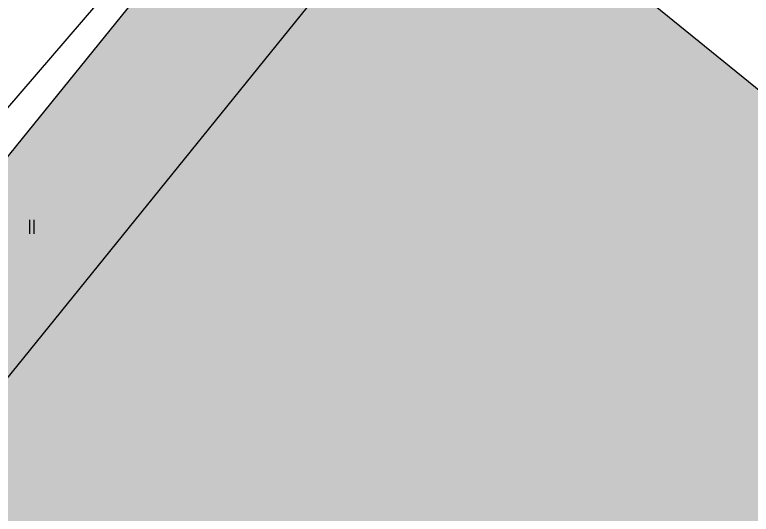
# Model space of a CAD drawing. Header units: metres. Extents: x 523239 to 523998, y 4669208 to 4669802.
# Drawn here: x 523790.5 to 523842.2, y 4669402.9 to 4669437.9 of the extents above; entities that cross this region are included whole.
import ezdxf

# ---------------------------------------------------------------- set-up
doc = ezdxf.new("R2010")
doc.units = ezdxf.units.M
doc.header["$MEASUREMENT"] = 0
for name, color, linetype in [('052006 Division alturas', 9, 'Continuous'), ('052027 Edificacion por pie_alero', 2, 'Continuous'), ('053006 Texto altura edificio', 7, 'Continuous'), ('072027 Pavimento', 9, 'Continuous'), ('990001 Sombreados', 7, 'Continuous')]:
    doc.layers.add(name, color=color, linetype=linetype)
doc.styles.get("Standard").update_dxf_attribs({"font": 'arial.ttf'})

msp = doc.modelspace()

# ---------------------------------------------------------------- hatches: boundary and pattern name
at = {"layer": '990001 Sombreados', "true_color": 0xafafaf}
msp.add_hatch(color=253, dxfattribs=at).paths.add_polyline_path([(523820.77, 4669450.46), (523918.7, 4669371.15), (523867.66, 4669308.13), (523769.73, 4669387.44), (523773.43, 4669392.01), (523765.85, 4669398.15), (523810, 4669452.65), (523817.57, 4669446.51)], flags=0)

# ---------------------------------------------------------------- linework, layer by layer
at = {"layer": '052006 Division alturas', "flags": 128}
msp.add_lwpolyline([(523773.43, 4669392.01), (523817.57, 4669446.51)], dxfattribs=at)
at = {"layer": '052027 Edificacion por pie_alero', "flags": 128}
msp.add_lwpolyline([(523820.77, 4669450.46), (523918.7, 4669371.15), (523867.66, 4669308.13), (523769.73, 4669387.44), (523773.43, 4669392.01), (523765.85, 4669398.15), (523810, 4669452.65), (523817.57, 4669446.51), (523820.77, 4669450.46)], dxfattribs=at)
at = {"layer": '072027 Pavimento', "flags": 128}
msp.add_lwpolyline([(523771.52, 4669389.65), (523761.97, 4669397.94), (523773.8, 4669412.55), (523796.36, 4669438.72), (523808.38, 4669453.36), (523809.12, 4669453.82), (523809.67, 4669453.95), (523810.18, 4669453.78), (523818.18, 4669447.26)], dxfattribs=at)

# ---------------------------------------------------------------- texts
at = {"layer": '053006 Texto altura edificio', "width": 0.8}
msp.add_text('II', height=1, dxfattribs=at).set_placement((523791.41, 4669422.55))

doc.saveas('drawing.dxf')
